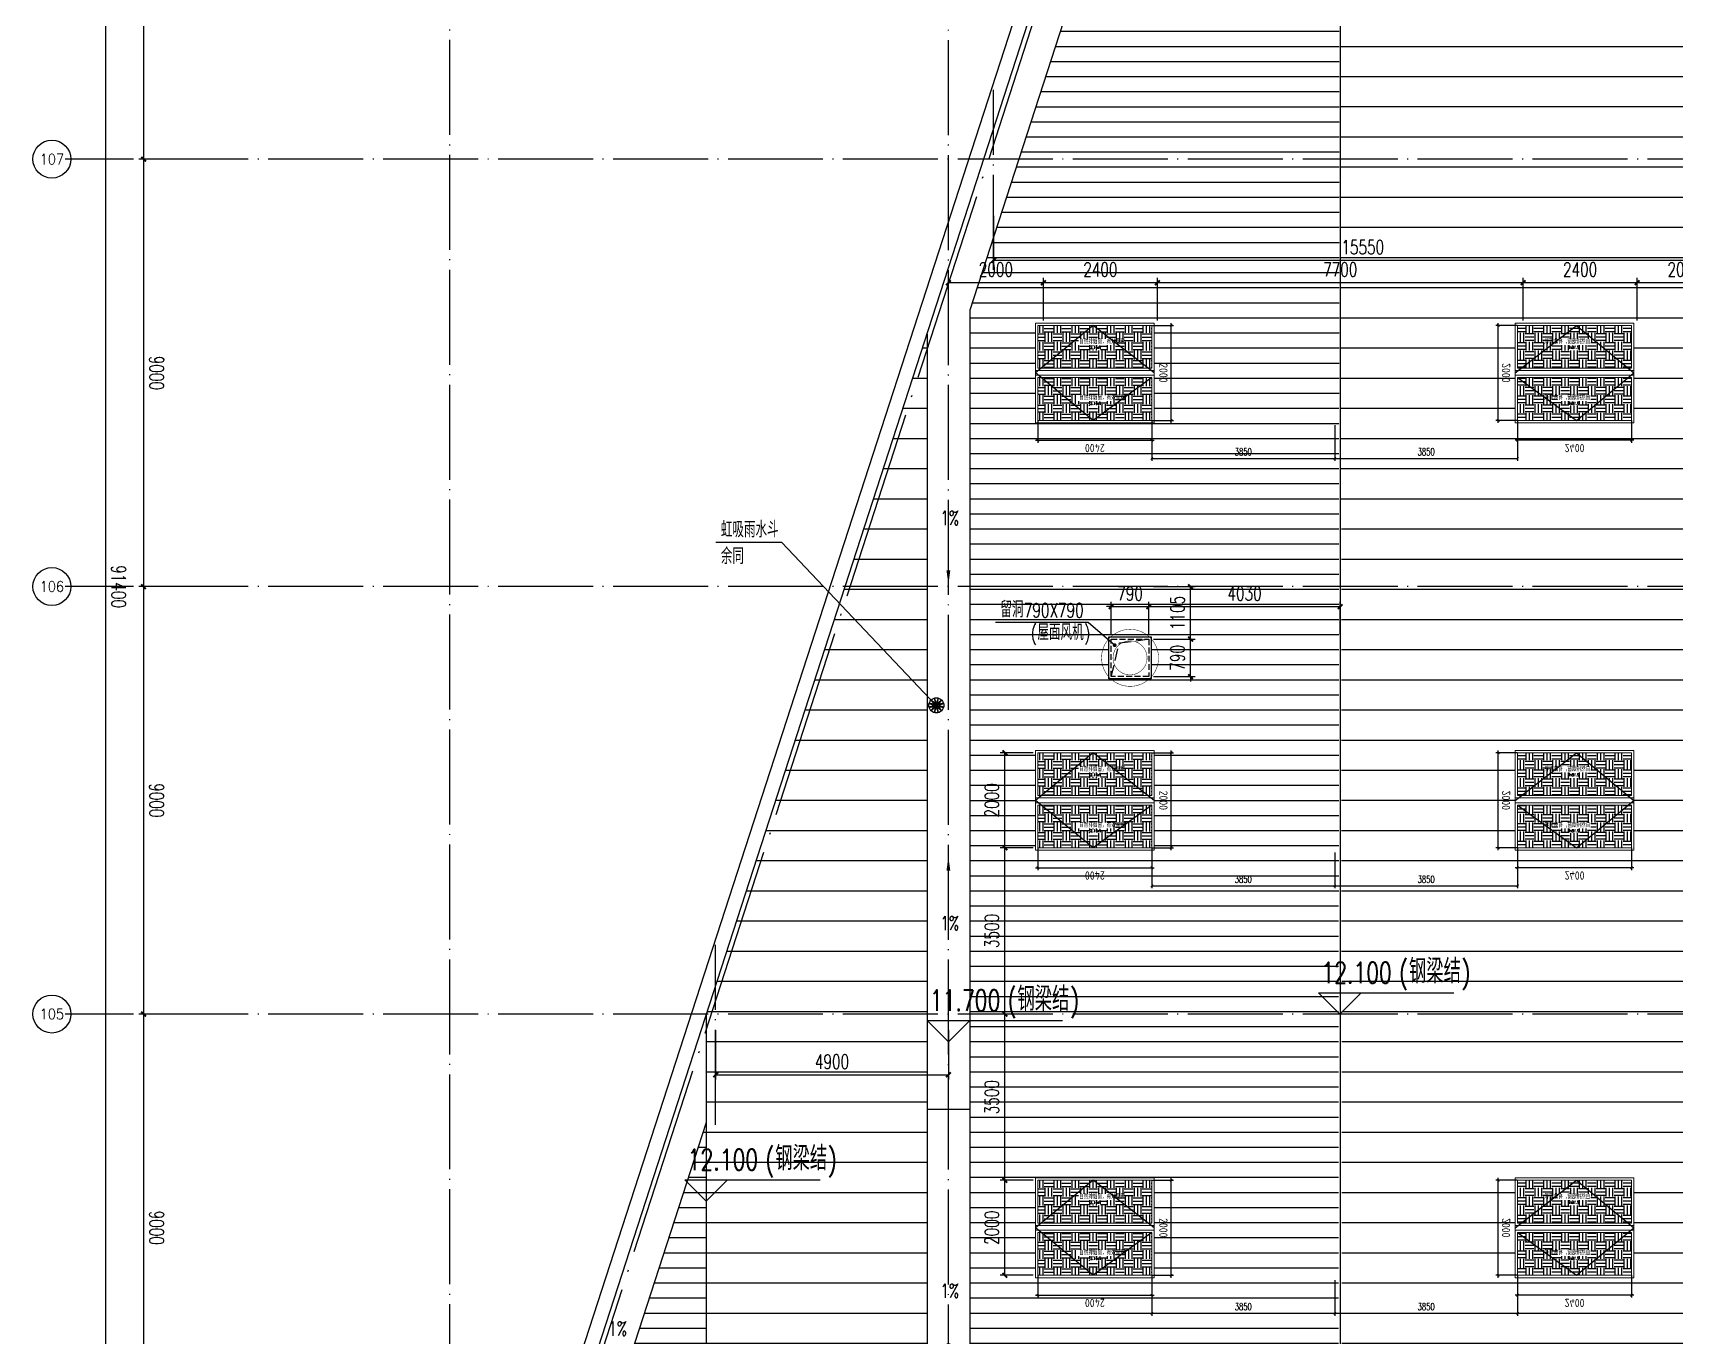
# Model space of a CAD drawing. Extents: x -1313754 to 847533, y 489853 to 941203.
# Drawn here: x 237270 to 271868, y 771018 to 798479 of the extents above; entities that cross this region are included whole.
import ezdxf
from ezdxf.enums import TextEntityAlignment as Align

# ---------------------------------------------------------------- set-up
doc = ezdxf.new("R2010")
doc.units = 0
doc.header["$LTSCALE"] = 1000
doc.header["$MEASUREMENT"] = 0
for name, pattern in [('DASH', [0.35, 0.25, -0.1]), ('DOTE', [2.42, 2, -0.2, 0.02, -0.2]), ('HIDDEN', [9.525, 6.35, -3.175])]:
    doc.linetypes.add(name, pattern=pattern)
doc.layers.get('Defpoints').update_dxf_attribs({"color": 210})
for name, color, linetype in [('A-AXIS-D', 1, 'Continuous'), ('A-AXIS-DOTE', 14, 'DOTE'), ('A-AXIS-DP', 126, 'Continuous'), ('A-AXIS-SYMB', 3, 'Continuous'), ('A-DRAIN', 142, 'Continuous'), ('A-HATCH-2', 251, 'Continuous'), ('A-LIN-V', 9, 'Continuous'), ('A-SFCE', 30, 'Continuous'), ('A-WINDOW', 140, 'Continuous'), ('AS-COLN', 6, 'Continuous'), ('AS-WALL', 40, 'Continuous'), ('AS-结构边线层', 200, 'Continuous'), ('DIM_SYMB', 3, 'Continuous'), ('PUB_TEXT', 7, 'Continuous'), ('SPACE', 7, 'Continuous'), ('SPACE_HATCH', 8, 'Continuous'), ('参考线', 8, 'Continuous'), ('外框', 1, 'HIDDEN'), ('暖通', 7, 'Continuous'), ('虹吸雨水斗', 6, 'Continuous')]:
    doc.layers.add(name, color=color, linetype=linetype)
doc.layers.add('A-加建区域', color=47, linetype='Continuous', plot=False)
doc.layers.add('成型线', color=3, linetype='Continuous', lineweight=18)
doc.styles.add('_TCH_AXIS', font='COMPLEX', dxfattribs={"bigfont": 'GBCBIG'})
doc.styles.add('_TCH_DIM', font='SIMPLEX', dxfattribs={"bigfont": 'GBCBIG'})
doc.styles.add('_TCH_DIM_T3', font='SIMPLEX', dxfattribs={"width": 0.705882, "bigfont": 'GBCBIG'})
doc.styles.add('_TCH_SPACE', font='SIMPLEX', dxfattribs={"height": 5, "bigfont": 'GBCBIG'})
doc.styles.get("Standard").update_dxf_attribs({"font": 'gbenor.shx', "bigfont": 'gbcbig.shx'})
doc.dimstyles.new('_TCH_ARCH&&100', dxfattribs={"dimtxt": 297.5, "dimasz": 100, "dimexe": 100, "dimexo": 100, "dimgap": 126.25, "dimtad": 1, "dimdec": 0, "dimzin": 0, "dimdsep": 46, "dimtxsty": '_TCH_DIM_T3', "dimblk": 'ARCHTICK', "dimcen": 0.09, "dimclrt": 7, "dimazin": 2, "dimtfac": 1, "dimtdec": 0, "dimtix": 1, "dimtmove": 2, "dimatfit": 3, "dimfxl": 0, "dimtolj": 1, "dimtzin": 0, "dimarcsym": 0})
doc.dimstyles.new('_TCH_ARCH&&50', dxfattribs={"dimtxt": 148.75, "dimasz": 50, "dimexe": 50, "dimexo": 50, "dimgap": 63.125, "dimtad": 1, "dimdec": 0, "dimzin": 0, "dimdsep": 46, "dimtxsty": '_TCH_DIM_T3', "dimblk": 'ARCHTICK', "dimcen": 0.09, "dimclrt": 7, "dimazin": 2, "dimtfac": 1, "dimtdec": 0, "dimtix": 1, "dimtmove": 2, "dimatfit": 3, "dimfxl": 0, "dimtolj": 1, "dimtzin": 0, "dimarcsym": 0})
pattern_1 = [(180, (-500100, 0), (-6e-14, -635), [])]
pattern_2 = [(180, (-500100, 0), (-3e-14, -317.5), [])]
pattern_3 = [(0, (0, 0), (187.5, 187.5), [187.5, -187.5]), (0, (0, 70.31), (187.5, 187.5), [187.5, -187.5]), (0, (0, 140.62), (187.5, 187.5), [187.5, -187.5]), (90, (23.44, 164.06), (-187.5, 187.5), [187.5, -187.5]), (90, (93.75, 164.06), (-187.5, 187.5), [187.5, -187.5]), (90, (164.06, 164.06), (-187.5, 187.5), [187.5, -187.5])]

# ---------------------------------------------------------------- blocks, each defined once
blk = doc.blocks.new('w43243')
at = {"layer": 'A-AXIS-SYMB'}
for p, q in [((289546, 754300), (289096, 754750)), ((289096, 754750), (291946, 754750)), ((289546, 754300), (289996, 754750))]:
    blk.add_line(p, q, dxfattribs=at)
at = {"layer": 'PUB_TEXT', "style": '_TCH_DIM', "width": 0.705882}
for s, height, p in [('11.700', 446.2, (289155, 754950)), ('(', 446, (290790, 754950)), (')', 446, (292106, 754950))]:
    blk.add_text(s, height=height, dxfattribs=at).set_placement(p)
at = {"layer": 'PUB_TEXT', "style": '_TCH_DIM'}
blk.add_text('钢梁结', height=506.4, dxfattribs=at).set_placement((291000, 754950))
blk = doc.blocks.new('w4324333')
at = {"layer": 'A-AXIS-SYMB'}
for p, q in [((297787, 754300), (297337, 754750)), ((297337, 754750), (300187, 754750)), ((297787, 754300), (298237, 754750))]:
    blk.add_line(p, q, dxfattribs=at)
at = {"layer": 'PUB_TEXT', "style": '_TCH_DIM', "width": 0.705882}
for s, height, p in [('12.100', 446.2, (297397, 754950)), ('(', 446, (299032, 754950)), (')', 446, (300347, 754950))]:
    blk.add_text(s, height=height, dxfattribs=at).set_placement(p)
at = {"layer": 'PUB_TEXT', "style": '_TCH_DIM'}
blk.add_text('钢梁结', height=506.4, dxfattribs=at).set_placement((299242, 754950))
blk = doc.blocks.new('rrrrrrrrrrrrrrrrrrrrr')
at = {"layer": 'A-HATCH-2'}
h = blk.add_hatch(dxfattribs=at)
h.set_pattern_fill('ANSI31', color=256, scale=400, angle=135)
h.set_pattern_definition(pattern_1)
h.paths.add_polyline_path([(-230998, 832220), (-235304.2, 818948.4), (-235249.4, 746374.3), (-235304.2, 741420), (-227504.2, 741420), (-227504.2, 832220)])
h = blk.add_hatch(dxfattribs=at)
h.set_pattern_fill('ANSI31', color=256, scale=200, angle=135)
h.set_pattern_definition(pattern_2)
h.paths.add_polyline_path([(-243104.2, 792640.4), (-235304.2, 816680.2), (-235304.2, 830430), (-235359, 746374.3), (-235304.2, 741420), (-243104.2, 741420)])
h = blk.add_hatch(dxfattribs=at)
h.set_pattern_fill('ANSI31', color=256, scale=400, angle=135)
h.set_pattern_definition(pattern_1)
h.paths.add_polyline_path([(-244004.2, 792134.8), (-248654.2, 777803.3), (-248599.4, 746374.3), (-248654.2, 741420), (-244004.2, 741420)])
h = blk.add_hatch(dxfattribs=at)
h.set_pattern_fill('ANSI31', color=256, scale=200, angle=135)
h.set_pattern_definition(pattern_2)
h.paths.add_polyline_path([(-253654.2, 760125.1), (-248654.2, 775535.2), (-248658.7, 777789.6), (-248654.2, 777771.5), (-248709, 746374.3), (-248654.2, 741420), (-253654.2, 741420)])
at = {"layer": 'A-LIN-V'}
for points in [[(-235304.2, 816680.2), (-243104.2, 792640.4)], [(-243104.2, 792640.4), (-243104.2, 741420)], [(-244004.2, 792134.8), (-244004.2, 741420)], [(-248654.2, 775535.2), (-253654.2, 760125.1), (-253654.2, 741420)]]:
    blk.add_lwpolyline(points, dxfattribs=at)
at = {"layer": 'A-SFCE'}
for p, q in [((-254348.5, 760253.2), (-230998, 832220)), ((-235304.2, 818948.4), (-235304.2, 741420)), ((-248654.2, 777803.3), (-248654.2, 741420))]:
    blk.add_line(p, q, dxfattribs=at)
blk.add_lwpolyline([(-254054.1, 759320), (-254654.2, 759320), (-254654.2, 760283.3), (-231216.1, 832520), (-144154.2, 832520)], dxfattribs=at)
at = {"layer": 'A-WINDOW'}
for name, p in [('w4324333', (-533100, 23520)), ('w43243', (-533100, 22935.9)), ('w4324333', (-546441.6, 19580))]:
    blk.add_blockref(name, p, dxfattribs=at)
blk = doc.blocks.new('_ArchTick')
at = {"color": 0, "linetype": 'ByBlock', "const_width": 0.4}
blk.add_lwpolyline([(-0.5, -0.5), (0.5, 0.5)], dxfattribs=at)
blk = doc.blocks.new('44')
at = {"layer": 'A-AXIS-DP', "color": 1}
for p, q in [((280302, 745270), (280302, 747370)), ((277446, 744900), (279946, 744900))]:
    blk.add_line(p, q, dxfattribs=at)
for p, xscale, yscale, zscale, rotation in [((280302, 747320), -50.00000000000003, 50.00000000000003, 50.00000000000001, 270), ((280302, 745320), -50.00000000000001, 50.00000000000001, 50.00000000000001, 90), ((279896, 744900), -50, 50, 50, 180)]:
    blk.add_blockref('_ArchTick', p, dxfattribs=dict(at, xscale=xscale, yscale=yscale, zscale=zscale, rotation=rotation))
at = {"layer": 'A-AXIS-DP', "color": 1, "xscale": -50, "yscale": 50, "zscale": 50}
blk.add_blockref('_ArchTick', (277496, 744900), dxfattribs=at)
at = {"layer": 'A-AXIS-DP', "color": 1, "insert": (278696, 744737), "char_height": 175, "attachment_point": 5, "rotation": 180}
blk.add_mtext('\\A1;2400', dxfattribs=at)
blk.add_wipeout([(277446, 745270), (279946, 745270), (279946, 747370), (277446, 747370)]).dxf.layer = '参考线'
at = {"layer": 'SPACE_HATCH'}
h = blk.add_hatch(dxfattribs=at)
h.set_pattern_fill('土壤', color=1, scale=50, style=0)
h.set_pattern_definition(pattern_3)
h.paths.add_polyline_path([(277496, 746420), (279896, 746420), (279896, 747320), (277496, 747320)])
h.paths.add_polyline_path([(278352, 746904), (279057, 746904), (279057, 747034), (278352, 747034)])
h.paths.add_polyline_path([(278591, 746811), (278817, 746811), (278817, 746895), (278591, 746895)])
h = blk.add_hatch(dxfattribs=at)
h.set_pattern_fill('土壤', color=1, scale=50, style=0)
h.set_pattern_definition(pattern_3)
h.paths.add_polyline_path([(277496, 746220), (279896, 746220), (279896, 745320), (277496, 745320)])
h.paths.add_polyline_path([(278352, 745724), (279057, 745724), (279057, 745854), (278352, 745854)])
h.paths.add_polyline_path([(278591, 745631), (278817, 745631), (278817, 745715), (278591, 745715)])
at = {"layer": 'A-AXIS-DP', "color": 1}
for p, q in [((279906, 747320), (280352, 747320)), ((277496, 745320), (277496, 744850)), ((279896, 745320), (279896, 744850)), ((279906, 745320), (280352, 745320))]:
    blk.add_line(p, q, dxfattribs=at)
at = {"layer": '外框'}
for points in [[(279946, 746320), (278658, 747320), (277446, 746320)], [(279896, 746220), (278658, 745320), (277446, 746320)]]:
    blk.add_lwpolyline(points, dxfattribs=at)
at = {"layer": '成型线'}
for p, q in [((279946, 745270), (279946, 747370)), ((277446, 746370), (279946, 746370)), ((277496, 746420), (279896, 746420)), ((277446, 746270), (279946, 746270)), ((277496, 746220), (279896, 746220))]:
    blk.add_line(p, q, dxfattribs=at)
for points in [[(279946, 745270), (277446, 745270), (277446, 747370), (279946, 747370)], [(277496, 746420), (277496, 747320), (279896, 747320), (279896, 746420)], [(279896, 746220), (279896, 745320), (277496, 745320), (277496, 746220)]]:
    blk.add_lwpolyline(points, dxfattribs=at)
at = {"layer": 'A-AXIS-DP', "color": 1, "insert": (280139, 746320), "char_height": 175, "attachment_point": 5, "rotation": 270}
blk.add_mtext('\\A1;2000', dxfattribs=at)
at = {"layer": 'SPACE', "color": 1, "style": '_TCH_SPACE'}
for p in [(278365, 746930), (278365, 745750)]:
    blk.add_text('自然排烟窗，有效面积', height=96.5, dxfattribs=at).set_placement(p)
at = {"layer": 'SPACE', "color": 1, "style": '_TCH_SPACE', "width": 0.705882}
for s, height, p in [('2.16m', 59.5, (278600, 746828)), ('2', 29.8, (278792, 746863)), ('2.16m', 59.5, (278600, 745648)), ('2', 29.8, (278792, 745683))]:
    blk.add_text(s, height=height, dxfattribs=at).set_placement(p)
blk = doc.blocks.new('*D2540')
at = {"layer": 'A-WINDOW', "color": 0, "lineweight": -2}
for p, q in [((293946, 817220), (293946, 816470)), ((297796, 817220), (297796, 816470)), ((293946, 816520), (297796, 816520))]:
    blk.add_line(p, q, dxfattribs=at)
at = {"layer": 'Defpoints', "color": 0}
for p in [(293946, 817270), (297796, 817270), (297796, 816520)]:
    blk.add_point(p, dxfattribs=at)
at = {"layer": 'A-WINDOW', "color": 0, "lineweight": -2, "xscale": 50, "yscale": 50, "zscale": 50, "rotation": 180}
blk.add_blockref('_ArchTick', (293946, 816520), dxfattribs=at)
at = {"layer": 'A-WINDOW', "color": 0, "lineweight": -2, "xscale": 50, "yscale": 50, "zscale": 50}
blk.add_blockref('_ArchTick', (297796, 816520), dxfattribs=at)
at = {"layer": 'A-WINDOW', "color": 7, "insert": (295871, 816658), "char_height": 148.8, "attachment_point": 5, "style": '_TCH_DIM_T3'}
blk.add_mtext('\\A1;3850', dxfattribs=at)
blk = doc.blocks.new('*D2541')
at = {"layer": 'A-WINDOW', "color": 0, "lineweight": -2}
for p, q in [((297796, 817220), (297796, 816470)), ((301646, 817220), (301646, 816470)), ((297796, 816520), (301646, 816520))]:
    blk.add_line(p, q, dxfattribs=at)
at = {"layer": 'Defpoints', "color": 0}
for p in [(297796, 817270), (301646, 817270), (301646, 816520)]:
    blk.add_point(p, dxfattribs=at)
at = {"layer": 'A-WINDOW', "color": 0, "lineweight": -2, "xscale": 50, "yscale": 50, "zscale": 50, "rotation": 180}
blk.add_blockref('_ArchTick', (297796, 816520), dxfattribs=at)
at = {"layer": 'A-WINDOW', "color": 0, "lineweight": -2, "xscale": 50, "yscale": 50, "zscale": 50}
blk.add_blockref('_ArchTick', (301646, 816520), dxfattribs=at)
at = {"layer": 'A-WINDOW', "color": 7, "insert": (299721, 816658), "char_height": 148.8, "attachment_point": 5, "style": '_TCH_DIM_T3'}
blk.add_mtext('\\A1;3850', dxfattribs=at)
blk = doc.blocks.new('*D2199')
at = {"layer": 'A-AXIS-DP', "color": 0, "lineweight": -2}
for p, q in [((256546, 792420), (256546, 793320)), ((256546, 793220), (258546, 793220)), ((258546, 792420), (258546, 793320))]:
    blk.add_line(p, q, dxfattribs=at)
at = {"layer": 'Defpoints', "color": 0}
for p in [(258546, 793220), (256546, 792320), (258546, 792320)]:
    blk.add_point(p, dxfattribs=at)
at = {"layer": 'A-AXIS-DP', "color": 0, "lineweight": -2, "xscale": 100, "yscale": 100, "zscale": 100, "rotation": 180}
blk.add_blockref('_ArchTick', (256546, 793220), dxfattribs=at)
at = {"layer": 'A-AXIS-DP', "color": 0, "lineweight": -2, "xscale": 100, "yscale": 100, "zscale": 100}
blk.add_blockref('_ArchTick', (258546, 793220), dxfattribs=at)
at = {"layer": 'A-AXIS-DP', "color": 7, "insert": (257546, 793495), "char_height": 297.5, "attachment_point": 5, "style": '_TCH_DIM_T3'}
blk.add_mtext('\\A1;2000', dxfattribs=at)
blk = doc.blocks.new('*D2200')
at = {"layer": 'A-AXIS-DP', "color": 0, "lineweight": -2}
for p, q in [((258546, 792420), (258546, 793320)), ((258546, 793220), (260946, 793220)), ((260946, 792420), (260946, 793320))]:
    blk.add_line(p, q, dxfattribs=at)
at = {"layer": 'Defpoints', "color": 0}
for p in [(260946, 793220), (258546, 792320), (260946, 792320)]:
    blk.add_point(p, dxfattribs=at)
at = {"layer": 'A-AXIS-DP', "color": 0, "lineweight": -2, "xscale": 100, "yscale": 100, "zscale": 100, "rotation": 180}
blk.add_blockref('_ArchTick', (258546, 793220), dxfattribs=at)
at = {"layer": 'A-AXIS-DP', "color": 0, "lineweight": -2, "xscale": 100, "yscale": 100, "zscale": 100}
blk.add_blockref('_ArchTick', (260946, 793220), dxfattribs=at)
at = {"layer": 'A-AXIS-DP', "color": 7, "insert": (259746, 793495), "char_height": 297.5, "attachment_point": 5, "style": '_TCH_DIM_T3'}
blk.add_mtext('\\A1;2400', dxfattribs=at)
blk = doc.blocks.new('*D2201')
at = {"layer": 'A-AXIS-DP', "color": 0, "lineweight": -2}
for p, q in [((260946, 792420), (260946, 793320)), ((260946, 793220), (268646, 793220)), ((268646, 792420), (268646, 793320))]:
    blk.add_line(p, q, dxfattribs=at)
at = {"layer": 'Defpoints', "color": 0}
for p in [(268646, 793220), (260946, 792320), (268646, 792320)]:
    blk.add_point(p, dxfattribs=at)
at = {"layer": 'A-AXIS-DP', "color": 0, "lineweight": -2, "xscale": 100, "yscale": 100, "zscale": 100, "rotation": 180}
blk.add_blockref('_ArchTick', (260946, 793220), dxfattribs=at)
at = {"layer": 'A-AXIS-DP', "color": 0, "lineweight": -2, "xscale": 100, "yscale": 100, "zscale": 100}
blk.add_blockref('_ArchTick', (268646, 793220), dxfattribs=at)
at = {"layer": 'A-AXIS-DP', "color": 7, "insert": (264796, 793495), "char_height": 297.5, "attachment_point": 5, "style": '_TCH_DIM_T3'}
blk.add_mtext('\\A1;7700', dxfattribs=at)
blk = doc.blocks.new('*D2202')
at = {"layer": 'A-AXIS-DP', "color": 0, "lineweight": -2}
for p, q in [((268646, 792420), (268646, 793320)), ((268646, 793220), (271046, 793220)), ((271046, 792420), (271046, 793320))]:
    blk.add_line(p, q, dxfattribs=at)
at = {"layer": 'Defpoints', "color": 0}
for p in [(271046, 793220), (268646, 792320), (271046, 792320)]:
    blk.add_point(p, dxfattribs=at)
at = {"layer": 'A-AXIS-DP', "color": 0, "lineweight": -2, "xscale": 100, "yscale": 100, "zscale": 100, "rotation": 180}
blk.add_blockref('_ArchTick', (268646, 793220), dxfattribs=at)
at = {"layer": 'A-AXIS-DP', "color": 0, "lineweight": -2, "xscale": 100, "yscale": 100, "zscale": 100}
blk.add_blockref('_ArchTick', (271046, 793220), dxfattribs=at)
at = {"layer": 'A-AXIS-DP', "color": 7, "insert": (269846, 793495), "char_height": 297.5, "attachment_point": 5, "style": '_TCH_DIM_T3'}
blk.add_mtext('\\A1;2400', dxfattribs=at)
blk = doc.blocks.new('*D2203')
at = {"layer": 'A-AXIS-DP', "color": 0, "lineweight": -2}
for p, q in [((271046, 792420), (271046, 793320)), ((271046, 793220), (273046, 793220)), ((273046, 792420), (273046, 793320))]:
    blk.add_line(p, q, dxfattribs=at)
at = {"layer": 'Defpoints', "color": 0}
for p in [(273046, 793220), (271046, 792320), (273046, 792320)]:
    blk.add_point(p, dxfattribs=at)
at = {"layer": 'A-AXIS-DP', "color": 0, "lineweight": -2, "xscale": 100, "yscale": 100, "zscale": 100, "rotation": 180}
blk.add_blockref('_ArchTick', (271046, 793220), dxfattribs=at)
at = {"layer": 'A-AXIS-DP', "color": 0, "lineweight": -2, "xscale": 100, "yscale": 100, "zscale": 100}
blk.add_blockref('_ArchTick', (273046, 793220), dxfattribs=at)
at = {"layer": 'A-AXIS-DP', "color": 7, "insert": (272046, 793495), "char_height": 297.5, "attachment_point": 5, "style": '_TCH_DIM_T3'}
blk.add_mtext('\\A1;2000', dxfattribs=at)
blk = doc.blocks.new('*D2258')
at = {"layer": 'A-AXIS-DP', "color": 0, "lineweight": -2}
for p, q in [((258330, 774320), (257635, 774320)), ((257735, 772320), (257735, 774320)), ((258330, 772320), (257635, 772320))]:
    blk.add_line(p, q, dxfattribs=at)
at = {"layer": 'Defpoints', "color": 0}
for p in [(257735, 774320), (258430, 774320), (258430, 772320)]:
    blk.add_point(p, dxfattribs=at)
at = {"layer": 'A-AXIS-DP', "color": 0, "lineweight": -2, "xscale": 100, "yscale": 100, "zscale": 100}
for p, rotation in [((257735, 774320), 90), ((257735, 772320), 270)]:
    blk.add_blockref('_ArchTick', p, dxfattribs=dict(at, rotation=rotation))
at = {"layer": 'A-AXIS-DP', "color": 7, "insert": (257460, 773320), "char_height": 297.5, "attachment_point": 5, "rotation": 90, "style": '_TCH_DIM_T3'}
blk.add_mtext('\\A1;2000', dxfattribs=at)
blk = doc.blocks.new('*D2259')
at = {"layer": 'A-AXIS-DP', "color": 0, "lineweight": -2}
for p, q in [((258330, 777820), (257635, 777820)), ((257735, 774320), (257735, 777820)), ((258330, 774320), (257635, 774320))]:
    blk.add_line(p, q, dxfattribs=at)
at = {"layer": 'Defpoints', "color": 0}
for p in [(257735, 777820), (258430, 777820), (258430, 774320)]:
    blk.add_point(p, dxfattribs=at)
at = {"layer": 'A-AXIS-DP', "color": 0, "lineweight": -2, "xscale": 100, "yscale": 100, "zscale": 100}
for p, rotation in [((257735, 777820), 90), ((257735, 774320), 270)]:
    blk.add_blockref('_ArchTick', p, dxfattribs=dict(at, rotation=rotation))
at = {"layer": 'A-AXIS-DP', "color": 7, "insert": (257460, 776070), "char_height": 297.5, "attachment_point": 5, "rotation": 90, "style": '_TCH_DIM_T3'}
blk.add_mtext('\\A1;3500', dxfattribs=at)
blk = doc.blocks.new('*D2260')
at = {"layer": 'A-AXIS-DP', "color": 0, "lineweight": -2}
for p, q in [((258330, 781320), (257635, 781320)), ((257735, 777820), (257735, 781320)), ((258330, 777820), (257635, 777820))]:
    blk.add_line(p, q, dxfattribs=at)
at = {"layer": 'Defpoints', "color": 0}
for p in [(257735, 781320), (258430, 781320), (258430, 777820)]:
    blk.add_point(p, dxfattribs=at)
at = {"layer": 'A-AXIS-DP', "color": 0, "lineweight": -2, "xscale": 100, "yscale": 100, "zscale": 100}
for p, rotation in [((257735, 781320), 90), ((257735, 777820), 270)]:
    blk.add_blockref('_ArchTick', p, dxfattribs=dict(at, rotation=rotation))
at = {"layer": 'A-AXIS-DP', "color": 7, "insert": (257460, 779570), "char_height": 297.5, "attachment_point": 5, "rotation": 90, "style": '_TCH_DIM_T3'}
blk.add_mtext('\\A1;3500', dxfattribs=at)
blk = doc.blocks.new('*D2261')
at = {"layer": 'A-AXIS-DP', "color": 0, "lineweight": -2}
for p, q in [((258330, 783320), (257635, 783320)), ((257735, 781320), (257735, 783320)), ((258330, 781320), (257635, 781320))]:
    blk.add_line(p, q, dxfattribs=at)
at = {"layer": 'Defpoints', "color": 0}
for p in [(257735, 783320), (258430, 783320), (258430, 781320)]:
    blk.add_point(p, dxfattribs=at)
at = {"layer": 'A-AXIS-DP', "color": 0, "lineweight": -2, "xscale": 100, "yscale": 100, "zscale": 100}
for p, rotation in [((257735, 783320), 90), ((257735, 781320), 270)]:
    blk.add_blockref('_ArchTick', p, dxfattribs=dict(at, rotation=rotation))
at = {"layer": 'A-AXIS-DP', "color": 7, "insert": (257460, 782320), "char_height": 297.5, "attachment_point": 5, "rotation": 90, "style": '_TCH_DIM_T3'}
blk.add_mtext('\\A1;2000', dxfattribs=at)
blk = doc.blocks.new('*D1241')
at = {"layer": 'A-AXIS-D', "color": 0, "lineweight": -2}
for p, q in [((-38704, -27000), (-39762, -27000)), ((-39662, -27000), (-39662, -36000)), ((-38704, -36000), (-39762, -36000))]:
    blk.add_line(p, q, dxfattribs=at)
at = {"layer": 'Defpoints', "color": 0}
for p in [(-38604, -27000), (-39662, -36000), (-38604, -36000)]:
    blk.add_point(p, dxfattribs=at)
at = {"layer": 'A-AXIS-D', "color": 0, "lineweight": -2, "xscale": 100, "yscale": 100, "zscale": 100}
for p, rotation in [((-39662, -27000), 90), ((-39662, -36000), 270)]:
    blk.add_blockref('_ArchTick', p, dxfattribs=dict(at, rotation=rotation))
at = {"layer": 'A-AXIS-D', "color": 7, "insert": (-39387, -31500), "char_height": 297.5, "attachment_point": 5, "rotation": 270, "style": '_TCH_DIM_T3'}
blk.add_mtext('\\A1;9000', dxfattribs=at)
blk = doc.blocks.new('*D1242')
at = {"layer": 'A-AXIS-D', "color": 0, "lineweight": -2}
for p, q in [((-38704, -18000), (-39762, -18000)), ((-39662, -18000), (-39662, -27000)), ((-38704, -27000), (-39762, -27000))]:
    blk.add_line(p, q, dxfattribs=at)
at = {"layer": 'Defpoints', "color": 0}
for p in [(-38604, -18000), (-39662, -27000), (-38604, -27000)]:
    blk.add_point(p, dxfattribs=at)
at = {"layer": 'A-AXIS-D', "color": 0, "lineweight": -2, "xscale": 100, "yscale": 100, "zscale": 100}
for p, rotation in [((-39662, -18000), 90), ((-39662, -27000), 270)]:
    blk.add_blockref('_ArchTick', p, dxfattribs=dict(at, rotation=rotation))
at = {"layer": 'A-AXIS-D', "color": 7, "insert": (-39387, -22500), "char_height": 297.5, "attachment_point": 5, "rotation": 270, "style": '_TCH_DIM_T3'}
blk.add_mtext('\\A1;9000', dxfattribs=at)
blk = doc.blocks.new('*D1243')
at = {"layer": 'A-AXIS-D', "color": 0, "lineweight": -2}
for p, q in [((-38704, -9000), (-39762, -9000)), ((-39662, -9000), (-39662, -18000)), ((-38704, -18000), (-39762, -18000))]:
    blk.add_line(p, q, dxfattribs=at)
at = {"layer": 'Defpoints', "color": 0}
for p in [(-38604, -9000), (-39662, -18000), (-38604, -18000)]:
    blk.add_point(p, dxfattribs=at)
at = {"layer": 'A-AXIS-D', "color": 0, "lineweight": -2, "xscale": 100, "yscale": 100, "zscale": 100}
for p, rotation in [((-39662, -9000), 90), ((-39662, -18000), 270)]:
    blk.add_blockref('_ArchTick', p, dxfattribs=dict(at, rotation=rotation))
at = {"layer": 'A-AXIS-D', "color": 7, "insert": (-39387, -13500), "char_height": 297.5, "attachment_point": 5, "rotation": 270, "style": '_TCH_DIM_T3'}
blk.add_mtext('\\A1;9000', dxfattribs=at)
blk = doc.blocks.new('*D1244')
at = {"layer": 'A-AXIS-D', "color": 0, "lineweight": -2}
for p, q in [((-38704, 0), (-39762, 0)), ((-39662, 0), (-39662, -9000)), ((-38704, -9000), (-39762, -9000))]:
    blk.add_line(p, q, dxfattribs=at)
at = {"layer": 'Defpoints', "color": 0}
for p in [(-38604, 0), (-39662, -9000), (-38604, -9000)]:
    blk.add_point(p, dxfattribs=at)
at = {"layer": 'A-AXIS-D', "color": 0, "lineweight": -2, "xscale": 100, "yscale": 100, "zscale": 100}
for p, rotation in [((-39662, 0), 90), ((-39662, -9000), 270)]:
    blk.add_blockref('_ArchTick', p, dxfattribs=dict(at, rotation=rotation))
at = {"layer": 'A-AXIS-D', "color": 7, "insert": (-39387, -4500), "char_height": 297.5, "attachment_point": 5, "rotation": 270, "style": '_TCH_DIM_T3'}
blk.add_mtext('\\A1;9000', dxfattribs=at)
blk = doc.blocks.new('*D1366')
at = {"layer": 'A-AXIS-D', "color": 0, "lineweight": -2}
for p, q in [((-38804, 27700), (-40562, 27700)), ((-40462, 27700), (-40462, -63700)), ((-38804, -63700), (-40562, -63700))]:
    blk.add_line(p, q, dxfattribs=at)
at = {"layer": 'Defpoints', "color": 0}
for p in [(-38704, 27700), (-40462, -63700), (-38704, -63700)]:
    blk.add_point(p, dxfattribs=at)
at = {"layer": 'A-AXIS-D', "color": 0, "lineweight": -2, "xscale": 100, "yscale": 100, "zscale": 100}
for p, rotation in [((-40462, 27700), 90), ((-40462, -63700), 270)]:
    blk.add_blockref('_ArchTick', p, dxfattribs=dict(at, rotation=rotation))
at = {"layer": 'A-AXIS-D', "color": 7, "insert": (-40187, -18000), "char_height": 297.5, "attachment_point": 5, "rotation": 270, "style": '_TCH_DIM_T3'}
blk.add_mtext('\\A1;91400', dxfattribs=at)
blk = doc.blocks.new('*D1480')
at = {"layer": 'A-AXIS-D', "color": 0, "lineweight": -2}
for p, q in [((-21768, -10190), (-21768, -11227)), ((-6218, -10190), (-6218, -11227)), ((-21768, -11127), (-6218, -11127))]:
    blk.add_line(p, q, dxfattribs=at)
at = {"layer": 'Defpoints', "color": 0}
for p in [(-21768, -10090), (-6218, -10090), (-6218, -11127)]:
    blk.add_point(p, dxfattribs=at)
at = {"layer": 'A-AXIS-D', "color": 0, "lineweight": -2, "xscale": 100, "yscale": 100, "zscale": 100, "rotation": 180}
blk.add_blockref('_ArchTick', (-21768, -11127), dxfattribs=at)
at = {"layer": 'A-AXIS-D', "color": 0, "lineweight": -2, "xscale": 100, "yscale": 100, "zscale": 100}
blk.add_blockref('_ArchTick', (-6218, -11127), dxfattribs=at)
at = {"layer": 'A-AXIS-D', "color": 7, "insert": (-13993, -10852), "char_height": 297.5, "attachment_point": 5, "style": '_TCH_DIM_T3'}
blk.add_mtext('\\A1;15550', dxfattribs=at)
blk = doc.blocks.new('*D1481')
at = {"layer": 'A-AXIS-D', "color": 0, "lineweight": -2}
for p, q in [((-27618, -27340), (-27618, -28377)), ((-22718, -27340), (-22718, -28377)), ((-27618, -28277), (-22718, -28277))]:
    blk.add_line(p, q, dxfattribs=at)
at = {"layer": 'Defpoints', "color": 0}
for p in [(-27618, -27240), (-22718, -27240), (-22718, -28277)]:
    blk.add_point(p, dxfattribs=at)
at = {"layer": 'A-AXIS-D', "color": 0, "lineweight": -2, "xscale": 100, "yscale": 100, "zscale": 100, "rotation": 180}
blk.add_blockref('_ArchTick', (-27618, -28277), dxfattribs=at)
at = {"layer": 'A-AXIS-D', "color": 0, "lineweight": -2, "xscale": 100, "yscale": 100, "zscale": 100}
blk.add_blockref('_ArchTick', (-22718, -28277), dxfattribs=at)
at = {"layer": 'A-AXIS-D', "color": 7, "insert": (-25168, -28002), "char_height": 297.5, "attachment_point": 5, "style": '_TCH_DIM_T3'}
blk.add_mtext('\\A1;4900', dxfattribs=at)
blk = doc.blocks.new('*D138')
at = {"layer": 'A-AXIS-DP', "color": 0, "lineweight": -2}
for p, q in [((-495, 395), (-1374, 395)), ((-1274, 395), (-1274, 495)), ((-1274, 395), (-1274, -395)), ((-495, -395), (-1374, -395)), ((-1274, -395), (-1274, -495))]:
    blk.add_line(p, q, dxfattribs=at)
at = {"layer": 'Defpoints', "color": 0}
for p in [(-395, 395), (-1274, -395), (-395, -395)]:
    blk.add_point(p, dxfattribs=at)
at = {"layer": 'A-AXIS-DP', "color": 0, "lineweight": -2, "xscale": 100, "yscale": 100, "zscale": 100}
for p, rotation in [((-1274, 395), 270), ((-1274, -395), 90)]:
    blk.add_blockref('_ArchTick', p, dxfattribs=dict(at, rotation=rotation))
at = {"layer": 'A-AXIS-DP', "color": 7, "insert": (-999, 0), "char_height": 297.5, "attachment_point": 5, "rotation": 270, "style": '_TCH_DIM_T3'}
blk.add_mtext('\\A1;790', dxfattribs=at)
blk = doc.blocks.new('*D139')
at = {"layer": 'A-AXIS-DP', "color": 0, "lineweight": -2}
for p, q in [((-395, -495), (-395, -1178)), ((395, -495), (395, -1178)), ((-395, -1078), (-495, -1078)), ((395, -1078), (-395, -1078)), ((395, -1078), (495, -1078))]:
    blk.add_line(p, q, dxfattribs=at)
at = {"layer": 'Defpoints', "color": 0}
for p in [(-395, -395), (395, -395), (-395, -1078)]:
    blk.add_point(p, dxfattribs=at)
at = {"layer": 'A-AXIS-DP', "color": 0, "lineweight": -2, "xscale": 100, "yscale": 100, "zscale": 100}
blk.add_blockref('_ArchTick', (-395, -1078), dxfattribs=at)
at = {"layer": 'A-AXIS-DP', "color": 0, "lineweight": -2, "xscale": 100, "yscale": 100, "zscale": 100, "rotation": 180}
blk.add_blockref('_ArchTick', (395, -1078), dxfattribs=at)
at = {"layer": 'A-AXIS-DP', "color": 7, "insert": (0, -1353), "char_height": 297.5, "attachment_point": 5, "rotation": 180, "style": '_TCH_DIM_T3'}
blk.add_mtext('\\A1;790', dxfattribs=at)
blk = doc.blocks.new('*D2350')
at = {"layer": 'A-AXIS-DP', "color": 0, "lineweight": -2}
for p, q in [((260766, 785815), (260766, 786498)), ((264796, 785815), (264796, 786498)), ((260766, 786398), (264796, 786398))]:
    blk.add_line(p, q, dxfattribs=at)
at = {"layer": 'Defpoints', "color": 0}
for p in [(264796, 786398), (260766, 785715), (264796, 785715)]:
    blk.add_point(p, dxfattribs=at)
at = {"layer": 'A-AXIS-DP', "color": 0, "lineweight": -2, "xscale": 100, "yscale": 100, "zscale": 100, "rotation": 180}
blk.add_blockref('_ArchTick', (260766, 786398), dxfattribs=at)
at = {"layer": 'A-AXIS-DP', "color": 0, "lineweight": -2, "xscale": 100, "yscale": 100, "zscale": 100}
blk.add_blockref('_ArchTick', (264796, 786398), dxfattribs=at)
at = {"layer": 'A-AXIS-DP', "color": 7, "insert": (262781, 786673), "char_height": 297.5, "attachment_point": 5, "style": '_TCH_DIM_T3'}
blk.add_mtext('\\A1;4030', dxfattribs=at)
blk = doc.blocks.new('*D2351')
at = {"layer": 'A-AXIS-DP', "color": 0, "lineweight": -2}
for p, q in [((260866, 786820), (261745, 786820)), ((261645, 785715), (261645, 786820)), ((260866, 785715), (261745, 785715))]:
    blk.add_line(p, q, dxfattribs=at)
at = {"layer": 'Defpoints', "color": 0}
for p in [(260766, 786820), (261645, 786820), (260766, 785715)]:
    blk.add_point(p, dxfattribs=at)
at = {"layer": 'A-AXIS-DP', "color": 0, "lineweight": -2, "xscale": 100, "yscale": 100, "zscale": 100}
for p, rotation in [((261645, 786820), 90), ((261645, 785715), 270)]:
    blk.add_blockref('_ArchTick', p, dxfattribs=dict(at, rotation=rotation))
at = {"layer": 'A-AXIS-DP', "color": 7, "insert": (261370, 786267), "char_height": 297.5, "attachment_point": 5, "rotation": 90, "style": '_TCH_DIM_T3'}
blk.add_mtext('\\A1;1105', dxfattribs=at)
blk = doc.blocks.new('“奔腾”虹吸雨水斗')
at = {"layer": '虹吸雨水斗', "lineweight": 25}
for p, q in [((946982, 86753), (947040, 86688)), ((947052, 86699), (946987, 86758)), ((947048, 86793), (947066, 86707)), ((947082, 86711), (947055, 86795)), ((947125, 86795), (947098, 86711)), ((947114, 86707), (947132, 86793)), ((947194, 86758), (947128, 86699)), ((947140, 86688), (947199, 86753)), ((946944, 86685), (947028, 86658)), ((947028, 86641), (946944, 86614)), ((947032, 86673), (946946, 86692)), ((946946, 86607), (947032, 86625)), ((947040, 86611), (946982, 86546)), ((946987, 86541), (947052, 86600)), ((947066, 86592), (947048, 86506)), ((947055, 86504), (947082, 86587)), ((947098, 86587), (947125, 86504)), ((947132, 86506), (947114, 86592)), ((947128, 86600), (947194, 86541)), ((947199, 86546), (947140, 86611)), ((947234, 86692), (947148, 86673)), ((947148, 86625), (947234, 86607)), ((947152, 86658), (947236, 86685)), ((947236, 86614), (947152, 86641))]:
    blk.add_line(p, q, dxfattribs=at)
for radius in [150, 47.6]:
    blk.add_circle((947090, 86649), radius, dxfattribs=at)
for centre, start, end in [((947025, 86649), 291.6382, 68.3675), ((947034, 86682), 261.6382, 38.3675), ((947034, 86617), 321.6382, 98.3675), ((947057, 86706), 231.6382, 8.3675), ((947057, 86593), 351.6382, 128.3675), ((947090, 86715), 201.6382, 338.3675), ((947090, 86584), 21.6382, 158.3675), ((947123, 86706), 171.6382, 308.3675), ((947123, 86593), 51.6382, 188.3675), ((947147, 86682), 141.6382, 278.3675), ((947147, 86617), 81.6382, 218.3675), ((947155, 86649), 111.6382, 248.3675)]:
    blk.add_arc(centre, 8.82, start, end, dxfattribs=at)
blk = doc.blocks.new('w4234233')
at = {"layer": 'A-AXIS-SYMB'}
for points in [[(355546, 826830, 0, 0, 0), (355546, 825680, 0, 80, 0), (355546, 825980, 0, 0, 0)], [(355546, 818810, 0, 0, 0), (355546, 819960, 0, 80, 0), (355546, 819660, 0, 0, 0)]]:
    blk.add_lwpolyline(points, format="xyseb", dxfattribs=at)
at = {"layer": 'PUB_TEXT', "style": '_TCH_DIM', "width": 0.705882}
for p in [(355376, 826935), (355376, 818407)]:
    blk.add_text('1%%%', height=297.5, dxfattribs=at).set_placement(p)
blk = doc.blocks.new('21321423')
at = {"layer": 'A-AXIS-SYMB'}
for p, q in [((253040, 787750), (251650, 787750)), ((256290, 784320), (253040, 787750))]:
    blk.add_line(p, q, dxfattribs=at)
at = {"layer": 'A-AXIS-SYMB', "const_width": 40}
blk.add_lwpolyline([(256304, 784305, 1), (256276, 784335, 1)], format="xyb", close=True, dxfattribs=at)
at = {"layer": 'A-DRAIN'}
blk.add_line((256096, 775820), (256996, 775820), dxfattribs=at)
at = {"layer": 'A-加建区域'}
for p in [(-99000, -38820), (-99000, -55090)]:
    blk.add_blockref('w4234233', p, dxfattribs=at)
at = {"layer": '虹吸雨水斗', "xscale": 1.061320754715, "yscale": 1.061320754715, "zscale": 1.061320754715}
blk.add_blockref('“奔腾”虹吸雨水斗', (-748874, 692357), dxfattribs=at)
at = {"layer": 'PUB_TEXT', "style": '_TCH_DIM'}
for s, p in [('虹吸雨水斗', (251755, 787855)), ('余同', (251755, 787295))]:
    blk.add_text(s, height=337.6, dxfattribs=at).set_placement(p)
at = {"layer": 'PUB_TEXT', "style": '_TCH_DIM', "width": 0.705882}
blk.add_text('1%%%', height=297.5, dxfattribs=at).set_placement((249384, 771048))
blk = doc.blocks.new('nr3453464')
at = {"layer": 'A-LIN-V'}
blk.add_blockref('44', (14050, 72000), dxfattribs=at)
at = {"layer": 'A-LIN-V', "xscale": -0.9999999999999998}
blk.add_blockref('44', (581541.6, 72000), dxfattribs=at)
at = {"layer": 'A-WINDOW', "color": 1}
for p1, p2, picture, middle in [((293945.8, 817270), (297795.8, 817270), '*D2540', (295870.8, 816657.5)), ((297795.8, 817270), (301645.8, 817270), '*D2541', (299720.8, 816657.5))]:
    dim = blk.add_aligned_dim(p1=p1, p2=p2, distance=-750, dimstyle='_TCH_ARCH&&50', dxfattribs=at)
    dim.commit()
    dim.dimension.update_dxf_attribs({"geometry": picture, "text_midpoint": middle})
blk = doc.blocks.new('242343243')
at = {"layer": 'A-WINDOW'}
for p in [(-33116, -26999.7), (-33116, -36000), (-33116, -45000)]:
    blk.add_blockref('nr3453464', p, dxfattribs=at)
at = {"layer": 'A-AXIS-DP'}
for p1, p2, distance, picture, middle in [((256545.8, 792320), (258545.8, 792320), 900.1, '*D2199', (257545.8, 793495.1)), ((258545.8, 792320), (260945.8, 792320), 900.1, '*D2200', (259745.8, 793495.1)), ((260945.8, 792320), (268645.8, 792320), 900.1, '*D2201', (264795.8, 793495.1)), ((268645.8, 792320), (271045.8, 792320), 900.1, '*D2202', (269845.8, 793495.1)), ((271045.8, 792320), (273045.8, 792320), 900.1, '*D2203', (272045.8, 793495.1)), ((258429.8, 781320), (258429.8, 783320), 694.4, '*D2261', (257460.4, 782320)), ((258429.8, 777820), (258429.8, 781320), 694.4, '*D2260', (257460.4, 779570)), ((258429.8, 774320), (258429.8, 777820), 694.4, '*D2259', (257460.4, 776070)), ((258429.8, 772320), (258429.8, 774320), 694.4, '*D2258', (257460.4, 773320))]:
    dim = blk.add_aligned_dim(p1=p1, p2=p2, distance=distance, dimstyle='_TCH_ARCH&&100', dxfattribs=at)
    dim.commit()
    dim.dimension.update_dxf_attribs({"geometry": picture, "text_midpoint": middle})
blk = doc.blocks.new('dote')
at = {"layer": 'A-AXIS-D'}
for centre in [(-41593.5, -8998.9), (-41593.5, -17998.9), (-41593.5, -26998.9)]:
    blk.add_circle(centre, 400, dxfattribs=at)
at = {"layer": 'A-AXIS-DOTE'}
for p, q in [((-33217.8, -68988.9), (-33217.8, 36667.3)), ((-22717.8, -68994), (-22717.8, 36662.3)), ((-21767.8, -11330), (-21767.8, -7540)), ((76282.2, -9000), (-41310, -9000)), ((76282.2, -18000), (-41310, -18000)), ((-27617.8, -29330), (-27617.8, -25540)), ((76282.2, -27000), (-41310, -27000))]:
    blk.add_line(p, q, dxfattribs=at)
at = {"layer": 'A-AXIS-DOTE', "ltscale": 2}
blk.add_lwpolyline([(-35305.3, -50417.4), (-8818.8, 31214.7)], dxfattribs=at)
at = {"layer": 'PUB_TEXT', "style": '_TCH_AXIS'}
for s, p, p2 in [('107', (-41850.9, -9109.2), (-41336.2, -9109.2)), ('106', (-41850.9, -18109.2), (-41336.2, -18109.2)), ('105', (-41850.9, -27109.2), (-41336.2, -27109.2))]:
    blk.add_text(s, height=220.59, dxfattribs=at).set_placement(p, p2, align=Align.FIT)
at = {"layer": 'A-AXIS-D'}
for base, p1, p2, picture, middle in [((-40461.9, -63700), (-38703.6, 27700), (-38703.6, -63700), '*D1366', (-40186.9, -18000)), ((-39661.9, -9000), (-38603.6, 0), (-38603.6, -9000), '*D1244', (-39386.9, -4500)), ((-39661.9, -18000), (-38603.6, -9000), (-38603.6, -18000), '*D1243', (-39386.9, -13500)), ((-39661.9, -27000), (-38603.6, -18000), (-38603.6, -27000), '*D1242', (-39386.9, -22500)), ((-39661.9, -36000), (-38603.6, -27000), (-38603.6, -36000), '*D1241', (-39386.9, -31500))]:
    dim = blk.add_linear_dim(base=base, p1=p1, p2=p2, angle=270, dimstyle='_TCH_ARCH&&100', override={"dimgap": 0}, dxfattribs=at)
    dim.commit()
    dim.dimension.update_dxf_attribs({"geometry": picture, "text_midpoint": middle, "dimtype": 161, "text_rotation": 270})
for base, p1, p2, picture, middle in [((-6217.8, -11127.5), (-21767.8, -10090), (-6217.8, -10090), '*D1480', (-13992.8, -10852.5)), ((-22717.8, -28277.5), (-27617.8, -27240), (-22717.8, -27240), '*D1481', (-25167.8, -28002.5))]:
    dim = blk.add_linear_dim(base=base, p1=p1, p2=p2, angle=0, dimstyle='_TCH_ARCH&&100', override={"dimgap": 0}, dxfattribs=at)
    dim.commit()
    dim.dimension.update_dxf_attribs({"geometry": picture, "text_midpoint": middle, "dimtype": 161})
blk = doc.blocks.new('fengji')
at = {"layer": 'DIM_SYMB'}
blk.add_line((884.2, -747.9), (2834.2, -747.9), dxfattribs=at)
at = {"layer": 'DIM_SYMB', "color": 7, "style": '_TCH_DIM', "width": 0.705882}
for s, p in [(')', (967.7, -372.9)), ('(', (2090.7, -372.9)), ('790X790', (2237.7, -852.9))]:
    blk.add_text(s, height=297.5, rotation=180, dxfattribs=at).set_placement(p)
at = {"layer": 'DIM_SYMB', "color": 7, "style": '_TCH_DIM'}
for s, p in [('屋面风机', (1950.7, -372.9)), ('留洞', (2729.2, -852.9))]:
    blk.add_text(s, height=337.59, rotation=180, dxfattribs=at).set_placement(p)
blk.add_wipeout([(-445, 445), (445, 445), (445, -445), (-445, -445)]).dxf.layer = '参考线'
at = {"layer": 'A-HATCH-2', "const_width": 10}
for points in [[(0, -600.2, -1), (0, 600.2, -1)], [(0, -600.2, 1), (0, 600.2, 1)]]:
    blk.add_lwpolyline(points, format="xyb", dxfattribs=at)
at = {"layer": 'A-HATCH-2', "linetype": 'DASH', "const_width": 10}
for points in [[(0, -358.3, -1), (0, 358.3, -1)], [(0, -358.3, 1), (0, 358.3, 1)]]:
    blk.add_lwpolyline(points, format="xyb", dxfattribs=at)
at = {"layer": 'AS-COLN', "ltscale": 0.5}
blk.add_lwpolyline([(-445, 445), (445, 445), (445, -445), (-445, -445)], close=True, dxfattribs=at)
at = {"layer": 'AS-COLN', "linetype": 'DASH', "ltscale": 0.5}
blk.add_lwpolyline([(-395, 395), (395, 395), (395, -395), (-395, -395)], close=True, dxfattribs=at)
at = {"layer": 'AS-结构边线层', "linetype": 'DASH'}
blk.add_lwpolyline([(395, 395), (225.4, -315), (-395, -395)], dxfattribs=at)
at = {"layer": 'DIM_SYMB'}
blk.add_line((324.2, -267.9), (884.2, -747.9), dxfattribs=at)
at = {"layer": 'DIM_SYMB', "const_width": 40}
blk.add_lwpolyline([(310.3, -253.5, -1), (338.1, -282.3, -1)], format="xyb", close=True, dxfattribs=at)
at = {"layer": 'A-AXIS-DP'}
for p1, distance, picture, middle in [((-395, 395), -879.2, '*D138', (-999.2, 0)), ((395, -395), 682.9, '*D139', (0, -1352.9))]:
    dim = blk.add_aligned_dim(p1=p1, p2=(-395, -395), distance=distance, dimstyle='_TCH_ARCH&&100', dxfattribs=at)
    dim.commit()
    dim.dimension.update_dxf_attribs({"geometry": picture, "text_midpoint": middle})
blk = doc.blocks.new('2312321321')
at = {"layer": '暖通', "rotation": 180}
blk.add_blockref('fengji', (260370.8, 785320), dxfattribs=at)
at = {"layer": 'A-AXIS-DP'}
for p2, distance, picture, middle in [((264795.8, 785715), 682.9, '*D2350', (262780.8, 786672.9)), ((260765.8, 786820), -879.2, '*D2351', (261370, 786267.5))]:
    dim = blk.add_aligned_dim(p1=(260765.8, 785715), p2=p2, distance=distance, dimstyle='_TCH_ARCH&&100', dxfattribs=at)
    dim.commit()
    dim.dimension.update_dxf_attribs({"geometry": picture, "text_midpoint": middle})

msp = doc.modelspace()

# ---------------------------------------------------------------- block references
msp.add_blockref('rrrrrrrrrrrrrrrrrrrrr', (500100, 0))

# ---------------------------------------------------------------- next in the draw order: block references
at = {"layer": 'A-WINDOW'}
msp.add_blockref('242343243', (0, 0), dxfattribs=at)

# ---------------------------------------------------------------- next in the draw order: block references
at = {"layer": 'AS-WALL'}
msp.add_blockref('dote', (279263.6, 804820), dxfattribs=at)

# ---------------------------------------------------------------- next in the draw order: block references
at = {"layer": '暖通', "color": 7}
msp.add_blockref('2312321321', (0, 0), dxfattribs=at)

# ---------------------------------------------------------------- next in the draw order: block references
at = {"layer": '虹吸雨水斗', "linetype": 'Continuous'}
msp.add_blockref('21321423', (0, 0), dxfattribs=at)

doc.saveas('drawing.dxf')
